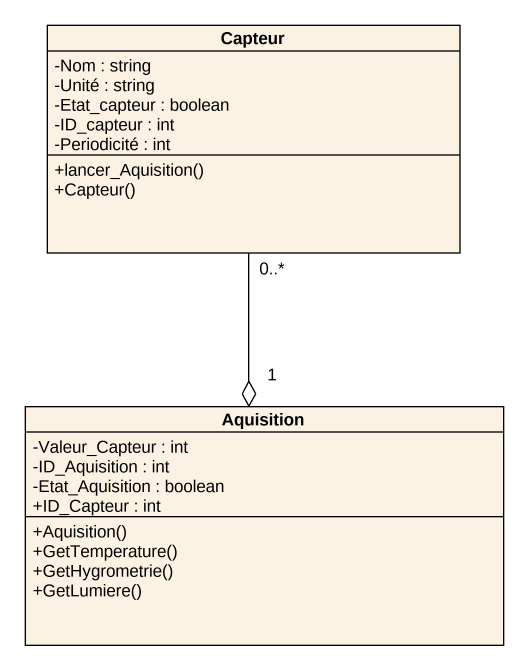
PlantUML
@startuml
hide circle
hide empty members
skinparam classAttributeIconSize 0
class Capteur {
  -Nom : string
  -Unité : string
  -Etat_capteur : boolean
  -ID_capteur : int
  -Periodicité : int
  +lancer_Aquisition()
  +Capteur()
}
class Aquisition {
  -Valeur_Capteur : int
  -ID_Aquisition : int
  -Etat_Aquisition : boolean
  +ID_Capteur : int
  +Aquisition()
  +GetTemperature()
  +GetHygrometrie()
  +GetLumiere()
}
Aquisition "1" o-up- "0..*" Capteur
@enduml
